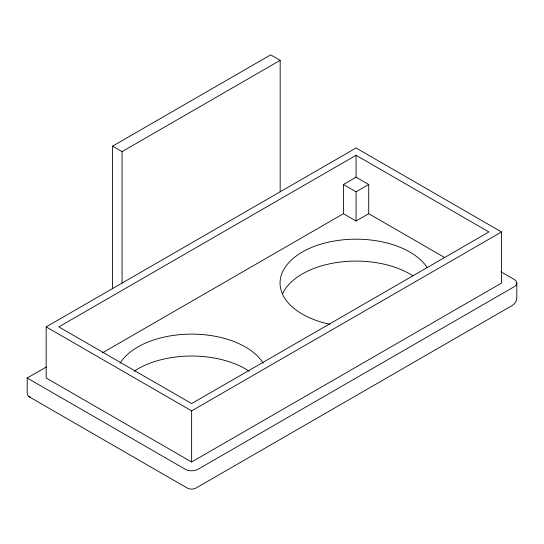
<?xml version="1.0" encoding="UTF-8"?>
<svg xmlns="http://www.w3.org/2000/svg" width="544" height="544" viewBox="0 0 544 544"><rect width="100%" height="100%" fill="white"/><g stroke="black" fill="none" stroke-linecap="round" stroke-linejoin="round"><path stroke-width="0.82" d="M112.581 288.81L112.581 146.146L270.688 54.862L280.174 60.343L280.174 191.794M112.581 146.146L122.067 151.626L280.174 60.343M46.172 326.896L356.068 147.975L501.534 231.955L501.534 283.077L191.638 461.992L46.172 378.012L46.172 326.896L191.638 410.876L501.534 231.955M356.068 155.278L58.82 326.896L191.638 403.573L488.886 231.955L356.068 155.278L356.068 177.188L368.716 184.491L368.716 213.704L444.781 257.618M102.34 352.886L343.42 213.704L343.42 184.491L356.068 177.188M30.362 397.12A8.942 5.161 -60 0 1 27.2 392.618L27.2 378.012L46.335 366.962M343.42 184.491L356.068 191.794L368.716 184.491M343.42 213.704L356.068 221.007L368.716 213.704M500.942 271.782L514.182 279.426A8.942 5.161 0 0 1 514.182 286.729L197.962 469.295A8.942 5.161 0 0 1 185.314 469.295L27.2 378.012M29.05 396.712L187.163 487.995C189.938 489.525 193.317 489.457 196.105 487.995L512.326 305.429C514.984 303.742 516.739 300.852 516.8 297.684L516.8 283.077M356.068 191.794L356.068 221.007M191.638 410.876L191.638 461.992M122.067 151.626L122.067 283.077M329.814 324.272A76.024 43.894 0 0 1 302.117 252.151A76.024 43.894 0 0 1 427.224 267.621M282.635 293.624A76.024 43.894 0 0 1 338.524 262.276A76.024 43.894 0 0 1 412.848 275.794M120.047 363.236A76.024 43.894 0 0 1 191.638 334.118A76.024 43.894 0 0 1 263.221 363.236M134.13 371.212A76.024 43.894 0 0 1 249.145 371.212"/></g></svg>
